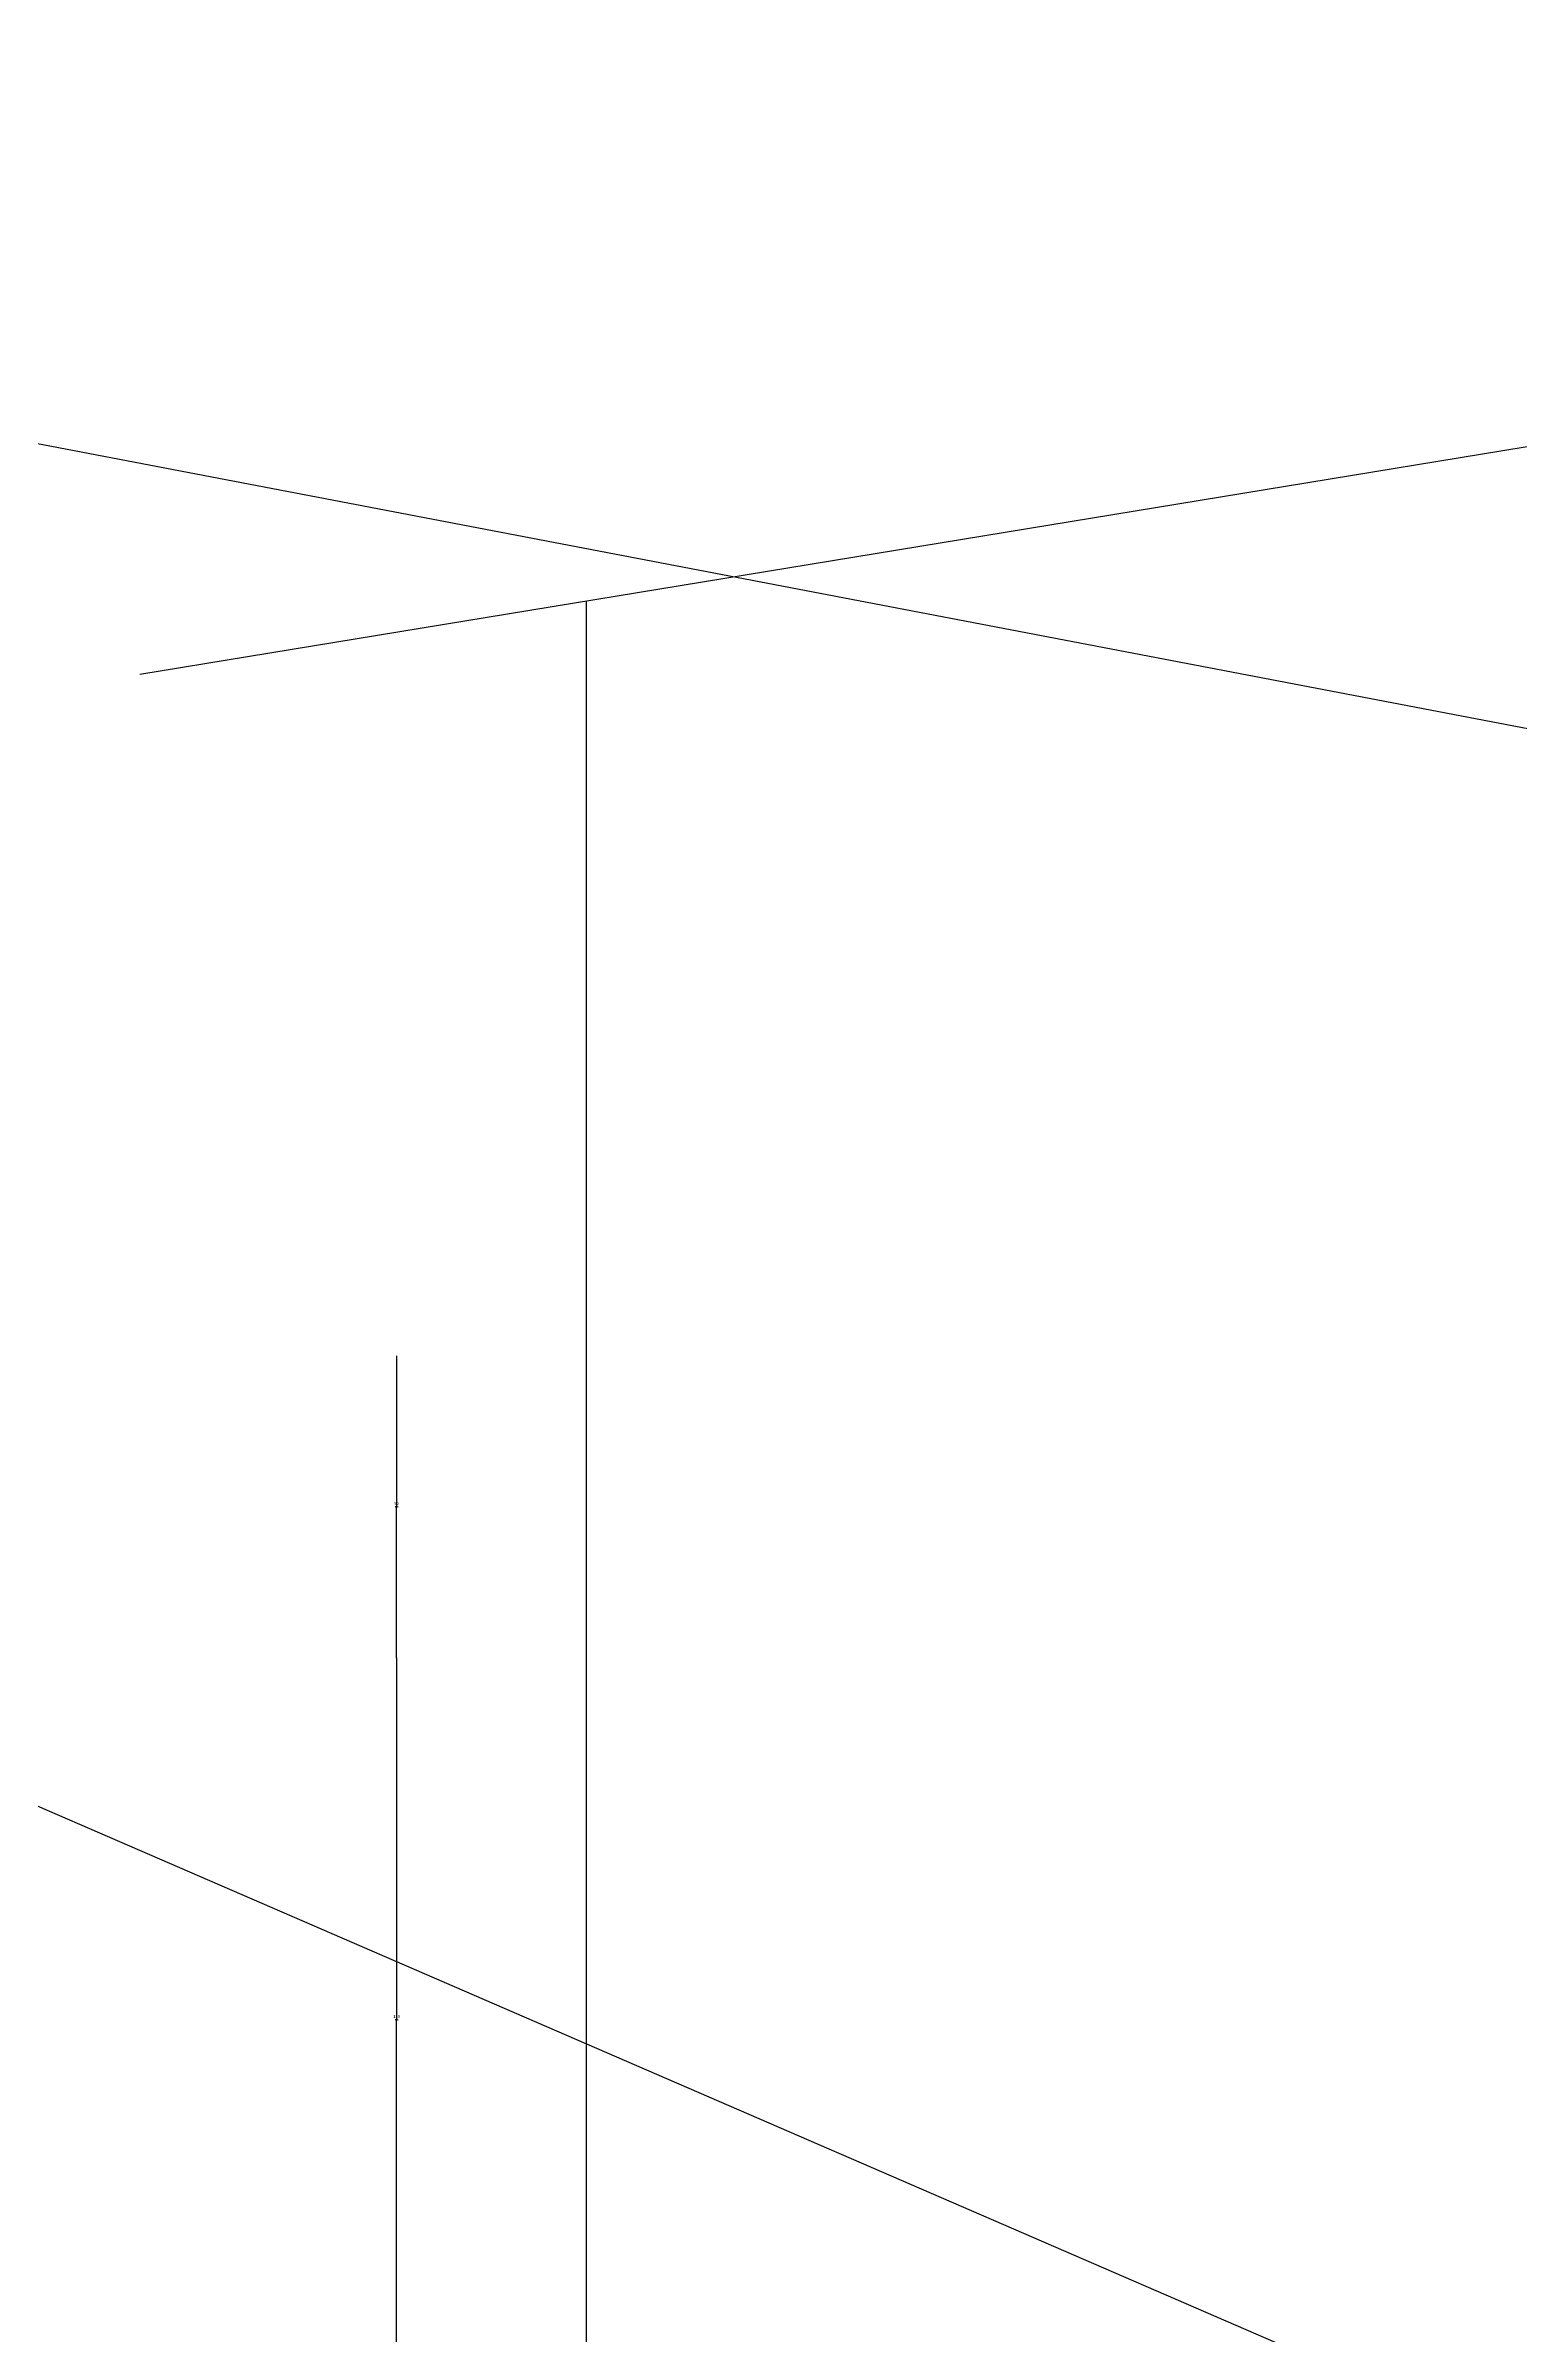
# Model space of a CAD drawing. Header units: metres. Extents: x 53 to 5323, y 88 to 7028.
# Drawn here: x 3515 to 4004, y 6270 to 7028 of the extents above; entities that cross this region are included whole.
import ezdxf

# ---------------------------------------------------------------- set-up
doc = ezdxf.new("R2010")
doc.units = ezdxf.units.M
doc.layers.add('BH', color=3, linetype='Continuous')
doc.layers.add('DIM', color=3, linetype='Continuous')
doc.dimstyles.get("Standard").update_dxf_attribs({"dimtxt": 2.5, "dimasz": 2.5, "dimexe": 1.25, "dimexo": 0.625, "dimtad": 1, "dimcen": 2.5, "dimazin": 3, "dimtfac": 1, "dimtmove": 0, "dimatfit": 3})

# ---------------------------------------------------------------- blocks, each defined once
blk = doc.blocks.new('*D80')
for p, q in [((3631.5, 6593.93), (3631.5, 6543.93)), ((3631.25, 6543.93), (3631, 6543.93)), ((3631.5, 6493.93), (3631.5, 6543.93)), ((3631.5, 6543.93), (3631.5, 6543.93)), ((3631.75, 6543.93), (3632, 6543.93))]:
    blk.add_line(p, q)
at = {"layer": 'Defpoints'}
for p in [(3631.5, 6593.93), (3631.5, 6543.93), (3631.5, 6493.93)]:
    blk.add_point(p, dxfattribs=at)
at = {"layer": 'DIM', "insert": (3631.5, 6545.055), "char_height": 1, "attachment_point": 5}
blk.add_mtext('50', dxfattribs=at)
blk = doc.blocks.new('*D81')
for p, q in [((3631.5, 6493.93), (3631.5, 6373.93)), ((3631.25, 6373.93), (3631, 6373.93)), ((3631.5, 6253.93), (3631.5, 6373.93)), ((3631.5, 6373.93), (3631.5, 6373.93)), ((3631.75, 6373.93), (3632, 6373.93))]:
    blk.add_line(p, q)
at = {"layer": 'Defpoints'}
for p in [(3631.5, 6493.93), (3631.5, 6373.93), (3631.5, 6253.93)]:
    blk.add_point(p, dxfattribs=at)
at = {"layer": 'DIM', "insert": (3631.5, 6375.055), "char_height": 1, "attachment_point": 5}
blk.add_mtext('120', dxfattribs=at)

msp = doc.modelspace()

# ---------------------------------------------------------------- hatches: boundary and pattern name
at = {"layer": 'BH'}
h = msp.add_hatch(dxfattribs=at)
h.set_pattern_fill('AR-CONC', scale=40)
h.paths.add_polyline_path([(4214.48, 6633.93), (4514.48, 6633.93), (4514.48, 6978.65), (3694.48, 6844.17), (3694.48, 5394.94), (4014.48, 5447.42), (4014.48, 5833.93), (4054.48, 5833.93), (4054.48, 6293.93), (4214.48, 6293.93)])
h = msp.add_hatch(dxfattribs=at)
h.set_pattern_fill('ANSI31', scale=1000)
h.paths.add_polyline_path([(4054.48, 6293.93), (4214.48, 6293.93), (4214.48, 6633.93), (4514.48, 6633.93), (4514.48, 6978.65), (3694.48, 6844.17), (3694.48, 5394.94), (4014.48, 5447.42), (4014.48, 5833.93), (4054.48, 5833.93)])

# ---------------------------------------------------------------- linework, layer by layer
at = {"layer": 'DIM'}
for p, q in [((3546.39, 6819.88), (4816.08, 7028.11)), ((3694.48, 5394.94), (3694.48, 6844.17))]:
    msp.add_line(p, q, dxfattribs=at)

# ---------------------------------------------------------------- dimensions: what is measured, and where the dimension line sits
for base, p1, p2, text, picture, middle in [((3631.5, 6543.93), (3631.5, 6593.93), (3631.5, 6493.93), '50', '*D80', (3631.5, 6545.055)), ((3631.5, 6373.93), (3631.5, 6493.93), (3631.5, 6253.93), '120', '*D81', (3631.5, 6375.055))]:
    dim = msp.add_linear_dim(base=base, p1=p1, p2=p2, text=text, dimstyle='Standard', dxfattribs=at)
    dim.commit()
    dim.dimension.update_dxf_attribs({"geometry": picture, "text_midpoint": middle})

# ---------------------------------------------------------------- leaders
for points in [[(4092.22, 6785.36), (3346.47, 6927.93)], [(4170.21, 6159.88), (3310.68, 6532.11)]]:
    msp.add_leader(points, dimstyle='Standard', dxfattribs=at)

doc.saveas('drawing.dxf')
